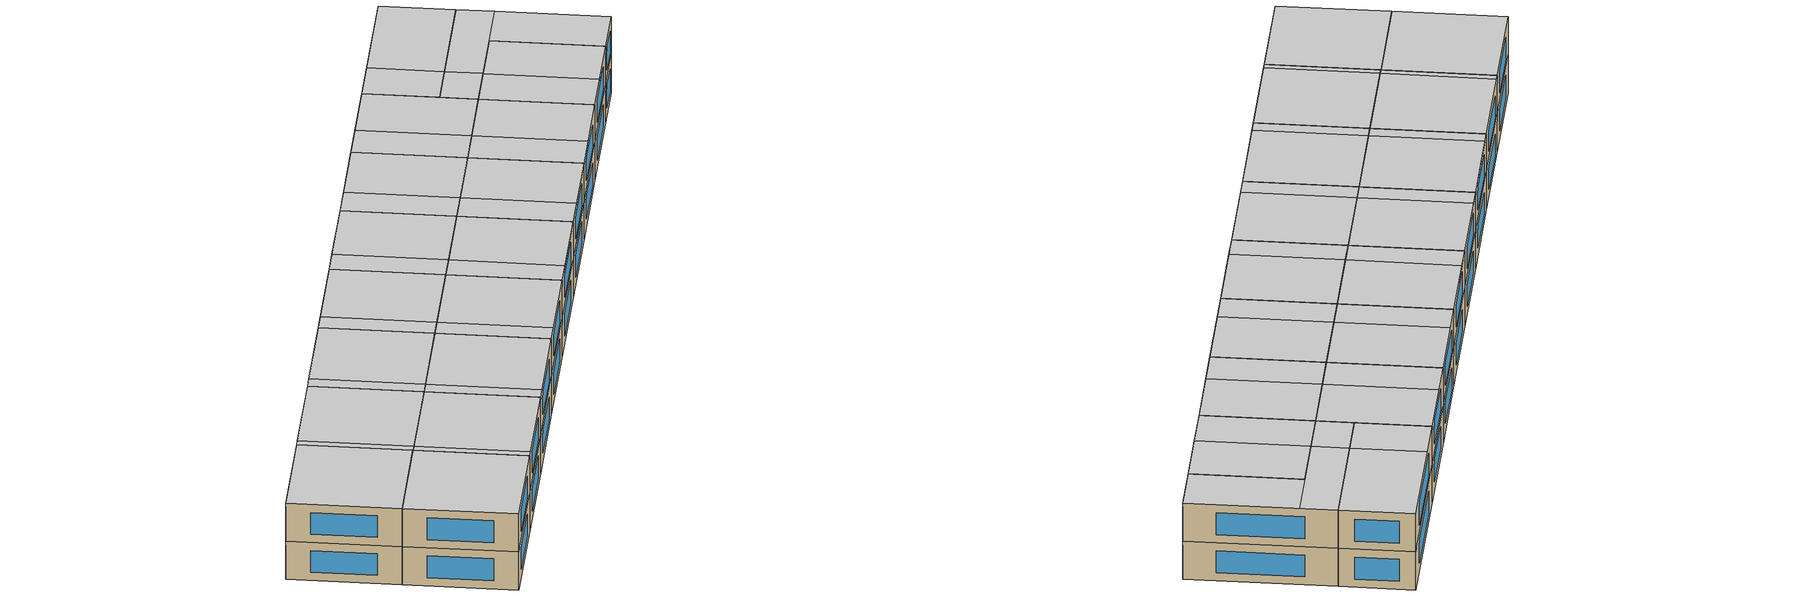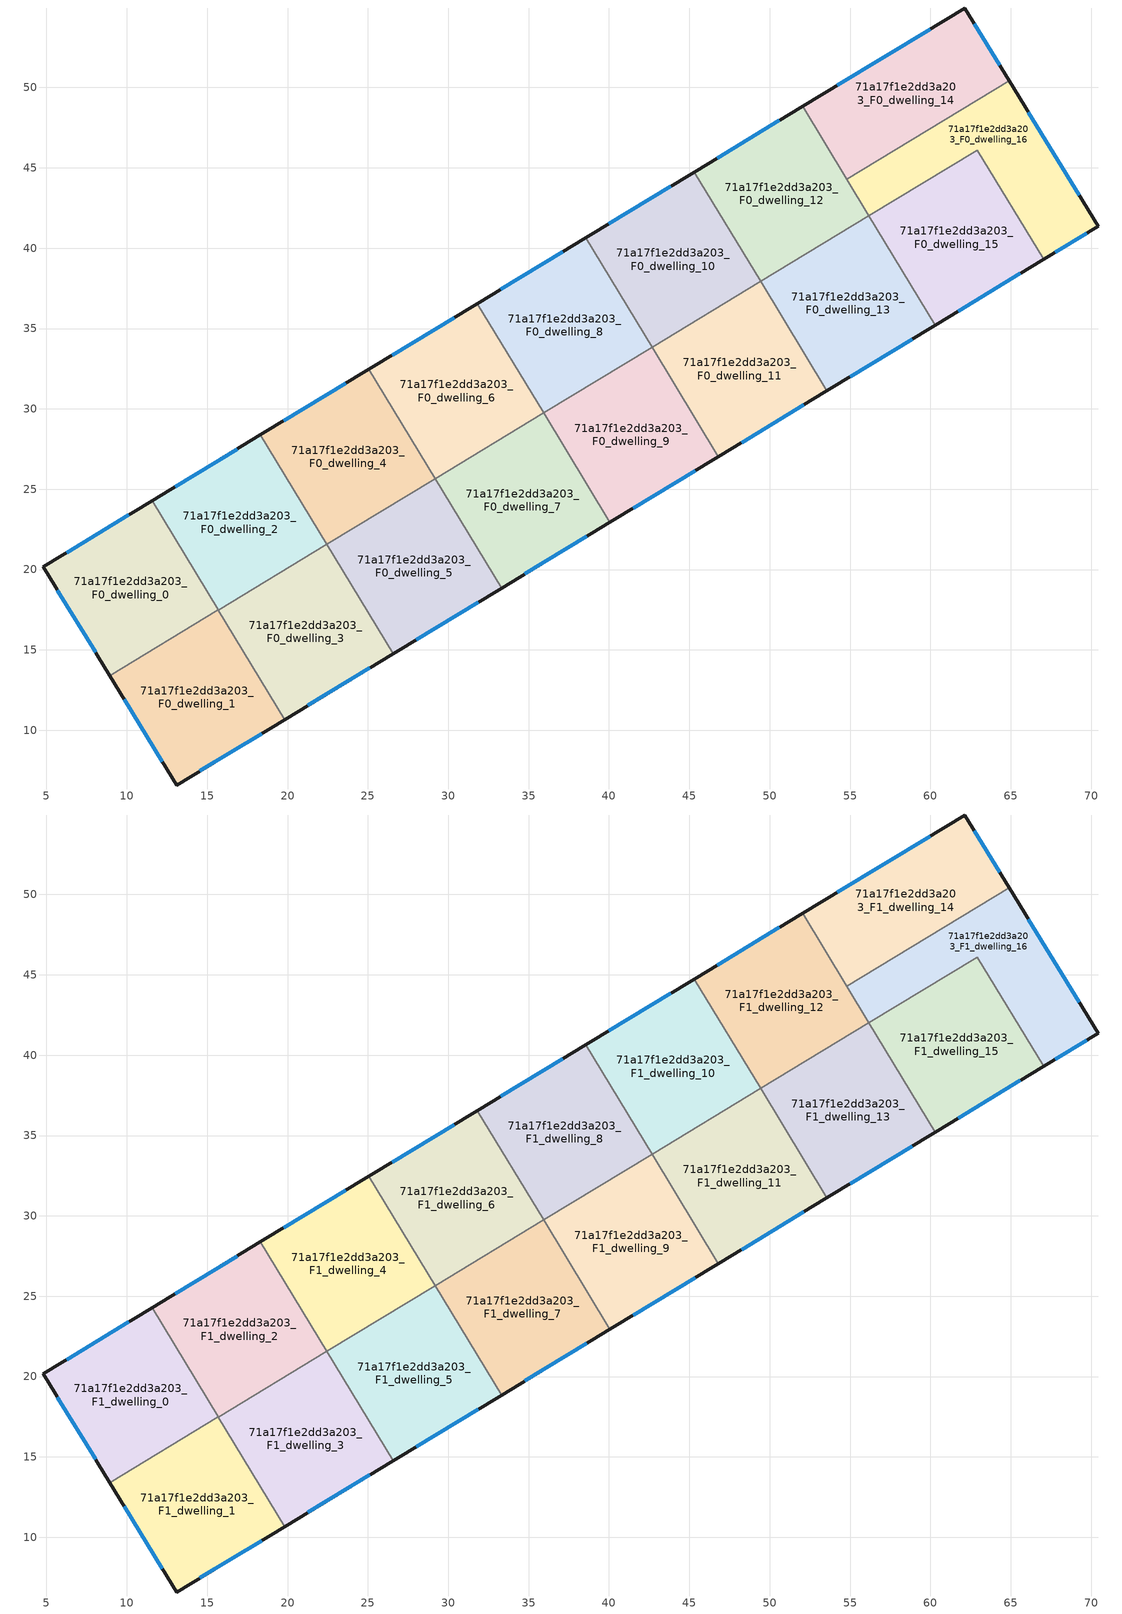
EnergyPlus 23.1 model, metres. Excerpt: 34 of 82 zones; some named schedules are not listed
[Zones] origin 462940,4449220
71a17f1e2dd3a203_F0_dwelling_0
 floor ground (EU_floor_Construction): 11.57,24.29 15.69,17.49 8.94,13.4 4.8,20.18 z0
 wall outside (EU_wall_Construction): 11.57,24.29 4.8,20.18 8.94,13.4 z0:3
 wall to 71a17f1e2dd3a203_F0_dwelling_1 (EU_wall_Construction): 8.94,13.4 15.69,17.49 z0:3
 wall to 71a17f1e2dd3a203_F0_dwelling_2 (EU_wall_Construction): 15.69,17.49 11.57,24.29 z0:3
 window (EU_Window_Construction): 5.69,18.73 8.05,14.85 / 10.12,23.41 6.25,21.06 z0.64:2.36
71a17f1e2dd3a203_F0_dwelling_1
 floor ground (EU_floor_Construction): 15.69,17.49 19.82,10.67 13.1,6.6 8.94,13.4 z0
 wall outside (EU_wall_Construction): 8.94,13.4 13.1,6.6 19.82,10.67 z0:3
 wall to 71a17f1e2dd3a203_F0_dwelling_3 (EU_wall_Construction): 19.82,10.67 15.7,17.48 z0:3
 wall to 71a17f1e2dd3a203_F0_dwelling_2 (EU_wall_Construction): 15.7,17.48 15.69,17.49 z0:3
 window (EU_Window_Construction): 9.83,11.94 12.21,8.06 / 14.54,7.47 18.38,9.8 z0.64:2.36
71a17f1e2dd3a203_F0_dwelling_10
 floor ground (EU_floor_Construction): 45.3,44.73 49.43,37.93 42.68,33.84 38.56,40.64 z0
 wall outside (EU_wall_Construction): 45.3,44.73 38.56,40.64 z0:3
 wall to 71a17f1e2dd3a203_F0_dwelling_12 (EU_wall_Construction): 49.43,37.93 45.3,44.73 z0:3
 wall to 71a17f1e2dd3a203_F0_dwelling_11 (EU_wall_Construction): 42.68,33.84 49.43,37.93 z0:3
 wall to 71a17f1e2dd3a203_F0_dwelling_8 (EU_wall_Construction): 38.56,40.64 42.68,33.84 z0:3
 window (EU_Window_Construction): 43.86,43.86 40,41.52 z0.64:2.36
71a17f1e2dd3a203_F0_dwelling_11
 floor ground (EU_floor_Construction): 49.43,37.93 53.56,31.12 46.81,27.03 42.68,33.84 z0
 wall outside (EU_wall_Construction): 46.81,27.03 53.56,31.12 z0:3
 wall to 71a17f1e2dd3a203_F0_dwelling_13 (EU_wall_Construction): 53.56,31.12 49.43,37.93 z0:3
 wall to 71a17f1e2dd3a203_F0_dwelling_9 (EU_wall_Construction): 42.68,33.84 46.81,27.03 z0:3
 window (EU_Window_Construction): 48.25,27.91 52.11,30.24 z0.64:2.36
71a17f1e2dd3a203_F0_dwelling_12
 floor ground (EU_floor_Construction): 52.05,48.82 56.18,42.02 49.43,37.93 45.3,44.73 z0
 wall outside (EU_wall_Construction): 52.05,48.82 45.3,44.73 z0:3
 wall to 71a17f1e2dd3a203_F0_dwelling_13 (EU_wall_Construction): 49.43,37.93 56.18,42.02 z0:3
 wall to 71a17f1e2dd3a203_F0_dwelling_14 (EU_wall_Construction): 54.81,44.28 52.05,48.82 z0:3
 wall to 71a17f1e2dd3a203_F0_dwelling_16 (EU_wall_Construction): 56.18,42.02 54.81,44.28 z0:3
 window (EU_Window_Construction): 50.61,47.95 46.75,45.61 z0.64:2.36
71a17f1e2dd3a203_F0_dwelling_13
 floor ground (EU_floor_Construction): 56.18,42.02 60.3,35.21 53.56,31.12 49.43,37.93 z0
 wall outside (EU_wall_Construction): 53.56,31.12 60.3,35.21 z0:3
 wall to 71a17f1e2dd3a203_F0_dwelling_15 (EU_wall_Construction): 60.3,35.21 56.18,42.02 z0:3
 window (EU_Window_Construction): 55,32 58.86,34.33 z0.64:2.36
71a17f1e2dd3a203_F0_dwelling_14
 floor ground (EU_floor_Construction): 62.15,54.94 64.92,50.41 54.81,44.28 52.05,48.82 z0
 wall outside (EU_wall_Construction): 64.92,50.41 62.15,54.94 52.05,48.82 z0:3
 wall to 71a17f1e2dd3a203_F0_dwelling_16 (EU_wall_Construction): 54.81,44.28 64.92,50.41 z0:3
 window (EU_Window_Construction): 64.32,51.38 62.74,53.97 / 59.98,53.63 54.21,50.13 z0.64:2.36
71a17f1e2dd3a203_F0_dwelling_15
 floor ground (EU_floor_Construction): 62.92,46.11 67.05,39.3 60.3,35.21 56.18,42.02 z0
 wall outside (EU_wall_Construction): 60.3,35.21 67.05,39.3 z0:3
 wall to 71a17f1e2dd3a203_F0_dwelling_16 (EU_wall_Construction): 67.05,39.3 62.92,46.11 56.18,42.02 z0:3
 window (EU_Window_Construction): 61.75,36.09 65.6,38.42 z0.64:2.36
71a17f1e2dd3a203_F0_dwelling_16
 floor ground (EU_floor_Construction): 64.92,50.41 70.45,41.36 67.05,39.3 62.92,46.11 56.18,42.02 54.81,44.28 z0
 wall outside (EU_wall_Construction): 67.05,39.3 70.45,41.36 64.92,50.41 z0:3
 window (EU_Window_Construction): 69.26,43.3 66.1,48.47 / 67.78,39.74 69.72,40.92 z0.64:2.36
71a17f1e2dd3a203_F0_dwelling_2
 floor ground (EU_floor_Construction): 18.32,28.38 22.44,21.57 15.7,17.48 11.57,24.29 z0
 wall outside (EU_wall_Construction): 18.32,28.38 11.57,24.29 z0:3
 wall to 71a17f1e2dd3a203_F0_dwelling_3 (EU_wall_Construction): 15.7,17.48 22.44,21.57 z0:3
 wall to 71a17f1e2dd3a203_F0_dwelling_4 (EU_wall_Construction): 22.44,21.57 18.32,28.38 z0:3
 window (EU_Window_Construction): 16.87,27.5 13.02,25.16 z0.64:2.36
71a17f1e2dd3a203_F0_dwelling_3
 floor ground (EU_floor_Construction): 22.44,21.57 26.57,14.76 19.82,10.67 15.7,17.48 z0
 wall outside (EU_wall_Construction): 19.82,10.67 26.57,14.76 z0:3
 wall to 71a17f1e2dd3a203_F0_dwelling_5 (EU_wall_Construction): 26.57,14.76 22.44,21.57 z0:3
 window (EU_Window_Construction): 21.27,11.55 25.12,13.89 z0.64:2.36
71a17f1e2dd3a203_F0_dwelling_4
 floor ground (EU_floor_Construction): 25.06,32.46 29.19,25.66 22.44,21.57 18.32,28.38 z0
 wall outside (EU_wall_Construction): 25.06,32.46 18.32,28.38 z0:3
 wall to 71a17f1e2dd3a203_F0_dwelling_6 (EU_wall_Construction): 29.19,25.66 25.06,32.46 z0:3
 wall to 71a17f1e2dd3a203_F0_dwelling_5 (EU_wall_Construction): 22.44,21.57 29.19,25.66 z0:3
 window (EU_Window_Construction): 23.62,31.59 19.76,29.25 z0.64:2.36
71a17f1e2dd3a203_F0_dwelling_5
 floor ground (EU_floor_Construction): 29.19,25.66 33.32,18.85 26.57,14.76 22.44,21.57 z0
 wall outside (EU_wall_Construction): 26.57,14.76 33.32,18.85 z0:3
 wall to 71a17f1e2dd3a203_F0_dwelling_7 (EU_wall_Construction): 33.32,18.85 29.19,25.66 z0:3
 window (EU_Window_Construction): 28.01,15.64 31.87,17.98 z0.64:2.36
71a17f1e2dd3a203_F0_dwelling_6
 floor ground (EU_floor_Construction): 31.81,36.55 35.94,29.75 29.19,25.66 25.06,32.46 z0
 wall outside (EU_wall_Construction): 31.81,36.55 25.06,32.46 z0:3
 wall to 71a17f1e2dd3a203_F0_dwelling_8 (EU_wall_Construction): 35.94,29.75 31.81,36.55 z0:3
 wall to 71a17f1e2dd3a203_F0_dwelling_7 (EU_wall_Construction): 29.19,25.66 35.94,29.75 z0:3
 window (EU_Window_Construction): 30.37,35.68 26.51,33.34 z0.64:2.36
71a17f1e2dd3a203_F0_dwelling_7
 floor ground (EU_floor_Construction): 35.94,29.75 40.06,22.94 33.32,18.85 29.19,25.66 z0
 wall outside (EU_wall_Construction): 33.32,18.85 40.06,22.94 z0:3
 wall to 71a17f1e2dd3a203_F0_dwelling_9 (EU_wall_Construction): 40.06,22.94 35.94,29.75 z0:3
 window (EU_Window_Construction): 34.76,19.73 38.62,22.07 z0.64:2.36
71a17f1e2dd3a203_F0_dwelling_8
 floor ground (EU_floor_Construction): 38.56,40.64 42.68,33.84 35.94,29.75 31.81,36.55 z0
 wall outside (EU_wall_Construction): 38.56,40.64 31.81,36.55 z0:3
 wall to 71a17f1e2dd3a203_F0_dwelling_9 (EU_wall_Construction): 35.94,29.75 42.68,33.84 z0:3
 window (EU_Window_Construction): 37.11,39.77 33.26,37.43 z0.64:2.36
71a17f1e2dd3a203_F0_dwelling_9
 floor ground (EU_floor_Construction): 42.68,33.84 46.81,27.03 40.06,22.94 35.94,29.75 z0
 wall outside (EU_wall_Construction): 40.06,22.94 46.81,27.03 z0:3
 window (EU_Window_Construction): 41.51,23.82 45.36,26.15 z0.64:2.36
71a17f1e2dd3a203_F1_dwelling_0
 floor to 71a17f1e2dd3a203_F0_dwelling_0 (EU_floor_Construction): 11.57,24.29 15.69,17.49 8.94,13.4 4.8,20.18 z3
 wall outside (EU_wall_Construction): 11.57,24.29 4.8,20.18 8.94,13.4 z3:6
 wall to 71a17f1e2dd3a203_F1_dwelling_1 (EU_wall_Construction): 8.94,13.4 15.69,17.49 z3:6
 wall to 71a17f1e2dd3a203_F1_dwelling_2 (EU_wall_Construction): 15.69,17.49 11.57,24.29 z3:6
 window (EU_Window_Construction): 5.69,18.73 8.05,14.85 / 10.12,23.41 6.25,21.06 z3.64:5.36
 ceiling to 71a17f1e2dd3a203_F2_dwelling_0 (EU_floor_Construction): 15.69,17.49 11.57,24.29 4.8,20.18 8.94,13.4 z6
71a17f1e2dd3a203_F1_dwelling_1
 floor to 71a17f1e2dd3a203_F0_dwelling_1 (EU_floor_Construction): 15.69,17.49 19.82,10.67 13.1,6.6 8.94,13.4 z3
 wall outside (EU_wall_Construction): 8.94,13.4 13.1,6.6 19.82,10.67 z3:6
 wall to 71a17f1e2dd3a203_F1_dwelling_3 (EU_wall_Construction): 19.82,10.67 15.7,17.48 z3:6
 wall to 71a17f1e2dd3a203_F1_dwelling_2 (EU_wall_Construction): 15.7,17.48 15.69,17.49 z3:6
 window (EU_Window_Construction): 9.83,11.94 12.21,8.06 / 14.54,7.47 18.38,9.8 z3.64:5.36
 ceiling to 71a17f1e2dd3a203_F2_dwelling_1 (EU_floor_Construction): 19.82,10.67 15.69,17.49 8.94,13.4 13.1,6.6 z6
71a17f1e2dd3a203_F1_dwelling_10
 floor to 71a17f1e2dd3a203_F0_dwelling_10 (EU_floor_Construction): 45.3,44.73 49.43,37.93 42.68,33.84 38.56,40.64 z3
 wall outside (EU_wall_Construction): 45.3,44.73 38.56,40.64 z3:6
 wall to 71a17f1e2dd3a203_F1_dwelling_12 (EU_wall_Construction): 49.43,37.93 45.3,44.73 z3:6
 wall to 71a17f1e2dd3a203_F1_dwelling_11 (EU_wall_Construction): 42.68,33.84 49.43,37.93 z3:6
 wall to 71a17f1e2dd3a203_F1_dwelling_8 (EU_wall_Construction): 38.56,40.64 42.68,33.84 z3:6
 window (EU_Window_Construction): 43.86,43.86 40,41.52 z3.64:5.36
 ceiling to 71a17f1e2dd3a203_F2_dwelling_10 (EU_floor_Construction): 49.43,37.93 45.3,44.73 40.67,41.92 44.79,35.12 z6
 ceiling to 71a17f1e2dd3a203_F2_dwelling_8 (EU_floor_Construction): 44.79,35.12 40.67,41.92 38.56,40.64 42.68,33.84 z6
71a17f1e2dd3a203_F1_dwelling_11
 floor to 71a17f1e2dd3a203_F0_dwelling_11 (EU_floor_Construction): 49.43,37.93 53.56,31.12 46.81,27.03 42.68,33.84 z3
 wall outside (EU_wall_Construction): 46.81,27.03 53.56,31.12 z3:6
 wall to 71a17f1e2dd3a203_F1_dwelling_13 (EU_wall_Construction): 53.56,31.12 49.43,37.93 z3:6
 wall to 71a17f1e2dd3a203_F1_dwelling_9 (EU_wall_Construction): 42.68,33.84 46.81,27.03 z3:6
 window (EU_Window_Construction): 48.25,27.91 52.11,30.24 z3.64:5.36
 ceiling to 71a17f1e2dd3a203_F2_dwelling_11 (EU_floor_Construction): 53.56,31.12 49.43,37.93 44.79,35.11 48.92,28.31 z6
 ceiling adiabatic (EU_roof_Construction): 48.92,28.31 44.79,35.11 42.68,33.84 46.81,27.03 z6
71a17f1e2dd3a203_F1_dwelling_12
 floor to 71a17f1e2dd3a203_F0_dwelling_12 (EU_floor_Construction): 52.05,48.82 56.18,42.02 49.43,37.93 45.3,44.73 z3
 wall outside (EU_wall_Construction): 52.05,48.82 45.3,44.73 z3:6
 wall to 71a17f1e2dd3a203_F1_dwelling_13 (EU_wall_Construction): 49.43,37.93 56.18,42.02 z3:6
 wall to 71a17f1e2dd3a203_F1_dwelling_14 (EU_wall_Construction): 54.81,44.28 52.05,48.82 z3:6
 wall to 71a17f1e2dd3a203_F1_dwelling_16 (EU_wall_Construction): 56.18,42.02 54.81,44.28 z3:6
 window (EU_Window_Construction): 50.61,47.95 46.75,45.61 z3.64:5.36
 ceiling to 71a17f1e2dd3a203_F2_dwelling_12 (EU_floor_Construction): 56.18,42.02 52.05,48.82 47.83,46.27 51.96,39.46 z6
 ceiling to 71a17f1e2dd3a203_F2_dwelling_10 (EU_floor_Construction): 51.96,39.46 47.83,46.27 45.3,44.73 49.43,37.93 z6
71a17f1e2dd3a203_F1_dwelling_13
 floor to 71a17f1e2dd3a203_F0_dwelling_13 (EU_floor_Construction): 56.18,42.02 60.3,35.21 53.56,31.12 49.43,37.93 z3
 wall outside (EU_wall_Construction): 53.56,31.12 60.3,35.21 z3:6
 wall to 71a17f1e2dd3a203_F1_dwelling_15 (EU_wall_Construction): 60.3,35.21 56.18,42.02 z3:6
 window (EU_Window_Construction): 55,32 58.86,34.33 z3.64:5.36
 ceiling adiabatic (EU_roof_Construction): 60.3,35.21 56.18,42.02 51.96,39.46 56.09,32.65 z6
 ceiling to 71a17f1e2dd3a203_F2_dwelling_11 (EU_floor_Construction): 56.09,32.65 51.96,39.46 49.43,37.93 53.56,31.12 z6
71a17f1e2dd3a203_F1_dwelling_14
 floor to 71a17f1e2dd3a203_F0_dwelling_14 (EU_floor_Construction): 62.15,54.94 64.92,50.41 54.81,44.28 52.05,48.82 z3
 wall outside (EU_wall_Construction): 64.92,50.41 62.15,54.94 52.05,48.82 z3:6
 wall to 71a17f1e2dd3a203_F1_dwelling_16 (EU_wall_Construction): 54.81,44.28 64.92,50.41 z3:6
 window (EU_Window_Construction): 64.32,51.38 62.74,53.97 / 59.98,53.63 54.21,50.13 z3.64:5.36
 ceiling to 71a17f1e2dd3a203_F2_dwelling_14 (EU_floor_Construction): 64.92,50.41 62.15,54.94 55,50.61 57.76,46.07 z6
 ceiling adiabatic (EU_roof_Construction): 57.76,46.07 55,50.61 52.05,48.82 54.81,44.28 z6
71a17f1e2dd3a203_F1_dwelling_15
 floor to 71a17f1e2dd3a203_F0_dwelling_15 (EU_floor_Construction): 62.92,46.11 67.05,39.3 60.3,35.21 56.18,42.02 z3
 wall outside (EU_wall_Construction): 60.3,35.21 67.05,39.3 z3:6
 wall to 71a17f1e2dd3a203_F1_dwelling_16 (EU_wall_Construction): 67.05,39.3 62.92,46.11 56.18,42.02 z3:6
 window (EU_Window_Construction): 61.75,36.09 65.6,38.42 z3.64:5.36
 ceiling to 71a17f1e2dd3a203_F2_dwelling_15 (EU_floor_Construction): 67.05,39.3 62.93,46.09 59.14,43.79 63.25,37 z6
 ceiling to 71a17f1e2dd3a203_F2_dwelling_14 (EU_floor_Construction): 62.93,46.09 62.92,46.11 59.13,43.81 59.14,43.79 z6
 ceiling adiabatic (EU_roof_Construction): 63.25,37 59.13,43.8 56.18,42.02 60.3,35.21 z6
71a17f1e2dd3a203_F1_dwelling_16
 floor to 71a17f1e2dd3a203_F0_dwelling_16 (EU_floor_Construction): 64.92,50.41 70.45,41.36 67.05,39.3 62.92,46.11 56.18,42.02 54.81,44.28 z3
 wall outside (EU_wall_Construction): 67.05,39.3 70.45,41.36 64.92,50.41 z3:6
 window (EU_Window_Construction): 69.26,43.3 66.1,48.47 / 67.78,39.74 69.72,40.92 z3.64:5.36
 ceiling to 71a17f1e2dd3a203_F2_dwelling_15 (EU_floor_Construction): 70.45,41.36 66.3,48.14 62.93,46.09 67.05,39.3 z6
 ceiling to 71a17f1e2dd3a203_F2_dwelling_14 (EU_floor_Construction): 62.93,46.09 66.3,48.14 64.92,50.41 57.76,46.07 59.13,43.81 62.92,46.11 z6
 ceiling to 71a17f1e2dd3a203_F2_dwelling_12 (EU_floor_Construction): 59.13,43.81 57.76,46.07 54.81,44.28 56.18,42.02 z6
71a17f1e2dd3a203_F1_dwelling_2
 floor to 71a17f1e2dd3a203_F0_dwelling_2 (EU_floor_Construction): 18.32,28.38 22.44,21.57 15.7,17.48 11.57,24.29 z3
 wall outside (EU_wall_Construction): 18.32,28.38 11.57,24.29 z3:6
 wall to 71a17f1e2dd3a203_F1_dwelling_3 (EU_wall_Construction): 15.7,17.48 22.44,21.57 z3:6
 wall to 71a17f1e2dd3a203_F1_dwelling_4 (EU_wall_Construction): 22.44,21.57 18.32,28.38 z3:6
 window (EU_Window_Construction): 16.87,27.5 13.02,25.16 z3.64:5.36
 ceiling to 71a17f1e2dd3a203_F2_dwelling_2 (EU_floor_Construction): 22.44,21.57 18.32,28.37 11.99,24.54 16.12,17.73 z6
 ceiling to 71a17f1e2dd3a203_F2_dwelling_0 (EU_floor_Construction): 16.11,17.75 11.99,24.54 11.57,24.29 15.69,17.49 z6
71a17f1e2dd3a203_F1_dwelling_3
 floor to 71a17f1e2dd3a203_F0_dwelling_3 (EU_floor_Construction): 22.44,21.57 26.57,14.76 19.82,10.67 15.7,17.48 z3
 wall outside (EU_wall_Construction): 19.82,10.67 26.57,14.76 z3:6
 wall to 71a17f1e2dd3a203_F1_dwelling_5 (EU_wall_Construction): 26.57,14.76 22.44,21.57 z3:6
 window (EU_Window_Construction): 21.27,11.55 25.12,13.89 z3.64:5.36
 ceiling to 71a17f1e2dd3a203_F2_dwelling_3 (EU_floor_Construction): 26.57,14.76 22.44,21.57 16.12,17.73 20.24,10.93 z6
 ceiling to 71a17f1e2dd3a203_F2_dwelling_1 (EU_floor_Construction): 20.24,10.93 16.12,17.73 15.7,17.48 19.82,10.67 z6
71a17f1e2dd3a203_F1_dwelling_4
 floor to 71a17f1e2dd3a203_F0_dwelling_4 (EU_floor_Construction): 25.06,32.46 29.19,25.66 22.44,21.57 18.32,28.38 z3
 wall outside (EU_wall_Construction): 25.06,32.46 18.32,28.38 z3:6
 wall to 71a17f1e2dd3a203_F1_dwelling_6 (EU_wall_Construction): 29.19,25.66 25.06,32.46 z3:6
 wall to 71a17f1e2dd3a203_F1_dwelling_5 (EU_wall_Construction): 22.44,21.57 29.19,25.66 z3:6
 window (EU_Window_Construction): 23.62,31.59 19.76,29.25 z3.64:5.36
 ceiling to 71a17f1e2dd3a203_F2_dwelling_4 (EU_floor_Construction): 29.19,25.66 25.06,32.46 19.16,28.89 23.29,22.08 z6
 ceiling to 71a17f1e2dd3a203_F2_dwelling_2 (EU_floor_Construction): 23.29,22.08 19.16,28.89 18.32,28.37 22.44,21.57 z6
71a17f1e2dd3a203_F1_dwelling_5
 floor to 71a17f1e2dd3a203_F0_dwelling_5 (EU_floor_Construction): 29.19,25.66 33.32,18.85 26.57,14.76 22.44,21.57 z3
 wall outside (EU_wall_Construction): 26.57,14.76 33.32,18.85 z3:6
 wall to 71a17f1e2dd3a203_F1_dwelling_7 (EU_wall_Construction): 33.32,18.85 29.19,25.66 z3:6
 window (EU_Window_Construction): 28.01,15.64 31.87,17.98 z3.64:5.36
 ceiling to 71a17f1e2dd3a203_F2_dwelling_5 (EU_floor_Construction): 33.32,18.85 29.19,25.66 23.29,22.08 27.41,15.27 z6
 ceiling to 71a17f1e2dd3a203_F2_dwelling_3 (EU_floor_Construction): 27.41,15.27 23.29,22.08 22.44,21.57 26.57,14.76 z6
71a17f1e2dd3a203_F1_dwelling_6
 floor to 71a17f1e2dd3a203_F0_dwelling_6 (EU_floor_Construction): 31.81,36.55 35.94,29.75 29.19,25.66 25.06,32.46 z3
 wall outside (EU_wall_Construction): 31.81,36.55 25.06,32.46 z3:6
 wall to 71a17f1e2dd3a203_F1_dwelling_8 (EU_wall_Construction): 35.94,29.75 31.81,36.55 z3:6
 wall to 71a17f1e2dd3a203_F1_dwelling_7 (EU_wall_Construction): 29.19,25.66 35.94,29.75 z3:6
 window (EU_Window_Construction): 30.37,35.68 26.51,33.34 z3.64:5.36
 ceiling to 71a17f1e2dd3a203_F2_dwelling_6 (EU_floor_Construction): 35.94,29.75 31.81,36.55 26.33,33.23 30.46,26.42 z6
 ceiling to 71a17f1e2dd3a203_F2_dwelling_4 (EU_floor_Construction): 30.46,26.42 26.33,33.23 25.06,32.46 29.19,25.66 z6
71a17f1e2dd3a203_F1_dwelling_7
 floor to 71a17f1e2dd3a203_F0_dwelling_7 (EU_floor_Construction): 35.94,29.75 40.06,22.94 33.32,18.85 29.19,25.66 z3
 wall outside (EU_wall_Construction): 33.32,18.85 40.06,22.94 z3:6
 wall to 71a17f1e2dd3a203_F1_dwelling_9 (EU_wall_Construction): 40.06,22.94 35.94,29.75 z3:6
 window (EU_Window_Construction): 34.76,19.73 38.62,22.07 z3.64:5.36
 ceiling to 71a17f1e2dd3a203_F2_dwelling_7 (EU_floor_Construction): 40.06,22.94 35.94,29.75 30.46,26.42 34.58,19.62 z6
 ceiling to 71a17f1e2dd3a203_F2_dwelling_5 (EU_floor_Construction): 34.58,19.62 30.46,26.42 29.19,25.66 33.32,18.85 z6
71a17f1e2dd3a203_F1_dwelling_8
 floor to 71a17f1e2dd3a203_F0_dwelling_8 (EU_floor_Construction): 38.56,40.64 42.68,33.84 35.94,29.75 31.81,36.55 z3
 wall outside (EU_wall_Construction): 38.56,40.64 31.81,36.55 z3:6
 wall to 71a17f1e2dd3a203_F1_dwelling_9 (EU_wall_Construction): 35.94,29.75 42.68,33.84 z3:6
 window (EU_Window_Construction): 37.11,39.77 33.26,37.43 z3.64:5.36
 ceiling adiabatic (EU_roof_Construction): 42.68,33.84 38.56,40.64 33.5,37.58 37.62,30.77 z6
 ceiling to 71a17f1e2dd3a203_F2_dwelling_6 (EU_floor_Construction): 37.62,30.77 33.5,37.58 31.81,36.55 35.94,29.75 z6
71a17f1e2dd3a203_F1_dwelling_9
 floor to 71a17f1e2dd3a203_F0_dwelling_9 (EU_floor_Construction): 42.68,33.84 46.81,27.03 40.06,22.94 35.94,29.75 z3
 wall outside (EU_wall_Construction): 40.06,22.94 46.81,27.03 z3:6
 window (EU_Window_Construction): 41.51,23.82 45.36,26.15 z3.64:5.36
 ceiling adiabatic (EU_roof_Construction): 46.81,27.03 42.68,33.84 37.62,30.77 41.75,23.96 z6
 ceiling to 71a17f1e2dd3a203_F2_dwelling_7 (EU_floor_Construction): 41.75,23.96 37.62,30.77 35.94,29.75 40.06,22.94 z6
[Building]
EU S2 Campaign: North Axis=0; Terrain=City; Solar Distribution=FullExterior
[Site:Location]
Yerevan-Zvartnots.Intl.AP: Latitude=40.15; Longitude=44.383; Time Zone=4; Elevation=854
[SizingPeriod:WeatherFileDays]
AnnualSizingPeriod: Begin Month=1; Begin Day of Month=1; End Month=12; End Day of Month=31; Day of Week for Start Day=Monday; Use Weather File Daylight Saving Period=No; Use Weather File Rain and Snow Indicators=No
[MATERIAL]
EU_InternalMass_Material: Roughness=MediumRough; Thickness=0.1; Conductivity=1; Density=1800; Specific Heat=900; Thermal Absorptance=0.9; Solar Absorptance=0.7; Visible Absorptance=0.7
[MATERIAL:NOMASS] Roughness=MediumRough; Thermal Absorptance=0.9; Solar Absorptance=0.7; Visible Absorptance=0.7
Name | Thermal Resistance
EU_wall_NoMass | 1.05043
EU_roof_NoMass | 1.45357
EU_floor_NoMass | 0.478065
[WINDOWMATERIAL:SIMPLEGLAZINGSYSTEM]
EU_Window_SimpleGlazing: UFactor=2.5566; Solar Heat Gain Coefficient=0.75; Visible Transmittance=0.75
[CONSTRUCTION]
EU_wall_Construction: EU_wall_NoMass
EU_roof_Construction: EU_roof_NoMass
EU_floor_Construction: EU_floor_NoMass
EU_Window_Construction: EU_Window_SimpleGlazing
EU_InternalMass_Construction: EU_InternalMass_Material
[ZONE] Type=1; Multiplier=1; Ceiling Height=autocalculate; Floor Area=autocalculate; Part of Total Floor Area=Yes
Name | Volume
71a17f1e2dd3a203_F0_dwelling_0; 71a17f1e2dd3a203_F1_dwelling_0; 71a17f1e2dd3a203_F0_dwelling_11; 71a17f1e2dd3a203_F1_dwelling_11 | 188.374
71a17f1e2dd3a203_F0_dwelling_1; 71a17f1e2dd3a203_F1_dwelling_1 | 188.384
71a17f1e2dd3a203_F0_dwelling_10; 71a17f1e2dd3a203_F1_dwelling_10; 71a17f1e2dd3a203_F0_dwelling_15; 71a17f1e2dd3a203_F1_dwelling_15; 71a17f1e2dd3a203_F0_dwelling_6; 71a17f1e2dd3a203_F1_dwelling_6 | 188.394
71a17f1e2dd3a203_F0_dwelling_12; 71a17f1e2dd3a203_F1_dwelling_12; 71a17f1e2dd3a203_F0_dwelling_4; 71a17f1e2dd3a203_F1_dwelling_4 | 188.406
71a17f1e2dd3a203_F0_dwelling_13; 71a17f1e2dd3a203_F1_dwelling_13; 71a17f1e2dd3a203_F0_dwelling_5; 71a17f1e2dd3a203_F1_dwelling_5 | 188.37
71a17f1e2dd3a203_F0_dwelling_14; 71a17f1e2dd3a203_F1_dwelling_14 | 188.381
71a17f1e2dd3a203_F0_dwelling_16; 71a17f1e2dd3a203_F1_dwelling_16 | 188.373
71a17f1e2dd3a203_F0_dwelling_2; 71a17f1e2dd3a203_F1_dwelling_2 | 188.39
71a17f1e2dd3a203_F0_dwelling_3; 71a17f1e2dd3a203_F1_dwelling_3 | 188.391
71a17f1e2dd3a203_F0_dwelling_7; 71a17f1e2dd3a203_F1_dwelling_7 | 188.362
71a17f1e2dd3a203_F0_dwelling_8; 71a17f1e2dd3a203_F1_dwelling_8 | 188.382
71a17f1e2dd3a203_F0_dwelling_9; 71a17f1e2dd3a203_F1_dwelling_9 | 188.386
[INTERNALMASS] Construction=EU_InternalMass_Construction
Name | Zone or ZoneList | Surface Area
71a17f1e2dd3a203_F0_dwelling_0_EU_InternalMass | 71a17f1e2dd3a203_F0_dwelling_0 | 62.791
71a17f1e2dd3a203_F0_dwelling_1_EU_InternalMass | 71a17f1e2dd3a203_F0_dwelling_1 | 62.7934
71a17f1e2dd3a203_F0_dwelling_2_EU_InternalMass | 71a17f1e2dd3a203_F0_dwelling_2 | 62.794
71a17f1e2dd3a203_F0_dwelling_3_EU_InternalMass | 71a17f1e2dd3a203_F0_dwelling_3 | 62.7974
71a17f1e2dd3a203_F0_dwelling_4_EU_InternalMass | 71a17f1e2dd3a203_F0_dwelling_4 | 62.8032
71a17f1e2dd3a203_F0_dwelling_5_EU_InternalMass | 71a17f1e2dd3a203_F0_dwelling_5 | 62.79
71a17f1e2dd3a203_F0_dwelling_6_EU_InternalMass | 71a17f1e2dd3a203_F0_dwelling_6 | 62.7974
71a17f1e2dd3a203_F0_dwelling_7_EU_InternalMass | 71a17f1e2dd3a203_F0_dwelling_7 | 62.7899
71a17f1e2dd3a203_F0_dwelling_8_EU_InternalMass | 71a17f1e2dd3a203_F0_dwelling_8 | 62.79
71a17f1e2dd3a203_F0_dwelling_9_EU_InternalMass | 71a17f1e2dd3a203_F0_dwelling_9 | 62.8011
71a17f1e2dd3a203_F0_dwelling_10_EU_InternalMass | 71a17f1e2dd3a203_F0_dwelling_10 | 62.7953
71a17f1e2dd3a203_F0_dwelling_11_EU_InternalMass | 71a17f1e2dd3a203_F0_dwelling_11 | 62.792
71a17f1e2dd3a203_F0_dwelling_12_EU_InternalMass | 71a17f1e2dd3a203_F0_dwelling_12 | 62.8032
71a17f1e2dd3a203_F0_dwelling_13_EU_InternalMass | 71a17f1e2dd3a203_F0_dwelling_13 | 62.79
71a17f1e2dd3a203_F0_dwelling_14_EU_InternalMass | 71a17f1e2dd3a203_F0_dwelling_14 | 62.7897
71a17f1e2dd3a203_F0_dwelling_15_EU_InternalMass | 71a17f1e2dd3a203_F0_dwelling_15 | 62.8008
71a17f1e2dd3a203_F0_dwelling_16_EU_InternalMass | 71a17f1e2dd3a203_F0_dwelling_16 | 62.791
71a17f1e2dd3a203_F1_dwelling_0_EU_InternalMass | 71a17f1e2dd3a203_F1_dwelling_0 | 62.791
71a17f1e2dd3a203_F1_dwelling_1_EU_InternalMass | 71a17f1e2dd3a203_F1_dwelling_1 | 62.7934
71a17f1e2dd3a203_F1_dwelling_2_EU_InternalMass | 71a17f1e2dd3a203_F1_dwelling_2 | 62.794
71a17f1e2dd3a203_F1_dwelling_3_EU_InternalMass | 71a17f1e2dd3a203_F1_dwelling_3 | 62.7974
71a17f1e2dd3a203_F1_dwelling_4_EU_InternalMass | 71a17f1e2dd3a203_F1_dwelling_4 | 62.8032
71a17f1e2dd3a203_F1_dwelling_5_EU_InternalMass | 71a17f1e2dd3a203_F1_dwelling_5 | 62.79
71a17f1e2dd3a203_F1_dwelling_6_EU_InternalMass | 71a17f1e2dd3a203_F1_dwelling_6 | 62.7974
71a17f1e2dd3a203_F1_dwelling_7_EU_InternalMass | 71a17f1e2dd3a203_F1_dwelling_7 | 62.7899
71a17f1e2dd3a203_F1_dwelling_8_EU_InternalMass | 71a17f1e2dd3a203_F1_dwelling_8 | 62.79
71a17f1e2dd3a203_F1_dwelling_9_EU_InternalMass | 71a17f1e2dd3a203_F1_dwelling_9 | 62.8011
71a17f1e2dd3a203_F1_dwelling_10_EU_InternalMass | 71a17f1e2dd3a203_F1_dwelling_10 | 62.7953
71a17f1e2dd3a203_F1_dwelling_11_EU_InternalMass | 71a17f1e2dd3a203_F1_dwelling_11 | 62.792
71a17f1e2dd3a203_F1_dwelling_12_EU_InternalMass | 71a17f1e2dd3a203_F1_dwelling_12 | 62.8032
71a17f1e2dd3a203_F1_dwelling_13_EU_InternalMass | 71a17f1e2dd3a203_F1_dwelling_13 | 62.79
71a17f1e2dd3a203_F1_dwelling_14_EU_InternalMass | 71a17f1e2dd3a203_F1_dwelling_14 | 62.7897
71a17f1e2dd3a203_F1_dwelling_15_EU_InternalMass | 71a17f1e2dd3a203_F1_dwelling_15 | 62.8008
71a17f1e2dd3a203_F1_dwelling_16_EU_InternalMass | 71a17f1e2dd3a203_F1_dwelling_16 | 62.791
[OTHEREQUIPMENT] Fuel Type=Electricity; Design Level Calculation Method=Watts/Area; Power per Zone Floor Area=1; Fraction Latent=0; Fraction Radiant=0; Fraction Lost=0; Carbon Dioxide Generation Rate=0; EndUse Subcategory=EU_Step8_InternalGains
Name | Zone or ZoneList or Space or SpaceList | Schedule
EU_Step8_InternalGain_71a17f1e2dd3a203_F0_dwelling_0_f000 | 71a17f1e2dd3a203_F0_dwelling_0 | EU_Step8_GainSchedule_71a17f1e2dd3a203_F0_dwelling_0_f000
EU_Step8_InternalGain_71a17f1e2dd3a203_F0_dwelling_1_f000 | 71a17f1e2dd3a203_F0_dwelling_1 | EU_Step8_GainSchedule_71a17f1e2dd3a203_F0_dwelling_1_f000
EU_Step8_InternalGain_71a17f1e2dd3a203_F0_dwelling_2_f000 | 71a17f1e2dd3a203_F0_dwelling_2 | EU_Step8_GainSchedule_71a17f1e2dd3a203_F0_dwelling_2_f000
EU_Step8_InternalGain_71a17f1e2dd3a203_F0_dwelling_3_f000 | 71a17f1e2dd3a203_F0_dwelling_3 | EU_Step8_GainSchedule_71a17f1e2dd3a203_F0_dwelling_3_f000
EU_Step8_InternalGain_71a17f1e2dd3a203_F0_dwelling_4_f000 | 71a17f1e2dd3a203_F0_dwelling_4 | EU_Step8_GainSchedule_71a17f1e2dd3a203_F0_dwelling_4_f000
EU_Step8_InternalGain_71a17f1e2dd3a203_F0_dwelling_5_f000 | 71a17f1e2dd3a203_F0_dwelling_5 | EU_Step8_GainSchedule_71a17f1e2dd3a203_F0_dwelling_5_f000
EU_Step8_InternalGain_71a17f1e2dd3a203_F0_dwelling_6_f000 | 71a17f1e2dd3a203_F0_dwelling_6 | EU_Step8_GainSchedule_71a17f1e2dd3a203_F0_dwelling_6_f000
EU_Step8_InternalGain_71a17f1e2dd3a203_F0_dwelling_7_f000 | 71a17f1e2dd3a203_F0_dwelling_7 | EU_Step8_GainSchedule_71a17f1e2dd3a203_F0_dwelling_7_f000
EU_Step8_InternalGain_71a17f1e2dd3a203_F0_dwelling_8_f000 | 71a17f1e2dd3a203_F0_dwelling_8 | EU_Step8_GainSchedule_71a17f1e2dd3a203_F0_dwelling_8_f000
EU_Step8_InternalGain_71a17f1e2dd3a203_F0_dwelling_9_f000 | 71a17f1e2dd3a203_F0_dwelling_9 | EU_Step8_GainSchedule_71a17f1e2dd3a203_F0_dwelling_9_f000
EU_Step8_InternalGain_71a17f1e2dd3a203_F0_dwelling_10_f000 | 71a17f1e2dd3a203_F0_dwelling_10 | EU_Step8_GainSchedule_71a17f1e2dd3a203_F0_dwelling_10_f000
EU_Step8_InternalGain_71a17f1e2dd3a203_F0_dwelling_11_f000 | 71a17f1e2dd3a203_F0_dwelling_11 | EU_Step8_GainSchedule_71a17f1e2dd3a203_F0_dwelling_11_f000
EU_Step8_InternalGain_71a17f1e2dd3a203_F0_dwelling_12_f000 | 71a17f1e2dd3a203_F0_dwelling_12 | EU_Step8_GainSchedule_71a17f1e2dd3a203_F0_dwelling_12_f000
EU_Step8_InternalGain_71a17f1e2dd3a203_F0_dwelling_13_f000 | 71a17f1e2dd3a203_F0_dwelling_13 | EU_Step8_GainSchedule_71a17f1e2dd3a203_F0_dwelling_13_f000
EU_Step8_InternalGain_71a17f1e2dd3a203_F0_dwelling_14_f000 | 71a17f1e2dd3a203_F0_dwelling_14 | EU_Step8_GainSchedule_71a17f1e2dd3a203_F0_dwelling_14_f000
EU_Step8_InternalGain_71a17f1e2dd3a203_F0_dwelling_15_f000 | 71a17f1e2dd3a203_F0_dwelling_15 | EU_Step8_GainSchedule_71a17f1e2dd3a203_F0_dwelling_15_f000
EU_Step8_InternalGain_71a17f1e2dd3a203_F0_dwelling_16_f000 | 71a17f1e2dd3a203_F0_dwelling_16 | EU_Step8_GainSchedule_71a17f1e2dd3a203_F0_dwelling_16_f000
EU_Step8_InternalGain_71a17f1e2dd3a203_F1_dwelling_0_f000 | 71a17f1e2dd3a203_F1_dwelling_0 | EU_Step8_GainSchedule_71a17f1e2dd3a203_F1_dwelling_0_f000
EU_Step8_InternalGain_71a17f1e2dd3a203_F1_dwelling_1_f000 | 71a17f1e2dd3a203_F1_dwelling_1 | EU_Step8_GainSchedule_71a17f1e2dd3a203_F1_dwelling_1_f000
EU_Step8_InternalGain_71a17f1e2dd3a203_F1_dwelling_2_f000 | 71a17f1e2dd3a203_F1_dwelling_2 | EU_Step8_GainSchedule_71a17f1e2dd3a203_F1_dwelling_2_f000
EU_Step8_InternalGain_71a17f1e2dd3a203_F1_dwelling_3_f000 | 71a17f1e2dd3a203_F1_dwelling_3 | EU_Step8_GainSchedule_71a17f1e2dd3a203_F1_dwelling_3_f000
EU_Step8_InternalGain_71a17f1e2dd3a203_F1_dwelling_4_f000 | 71a17f1e2dd3a203_F1_dwelling_4 | EU_Step8_GainSchedule_71a17f1e2dd3a203_F1_dwelling_4_f000
EU_Step8_InternalGain_71a17f1e2dd3a203_F1_dwelling_5_f000 | 71a17f1e2dd3a203_F1_dwelling_5 | EU_Step8_GainSchedule_71a17f1e2dd3a203_F1_dwelling_5_f000
EU_Step8_InternalGain_71a17f1e2dd3a203_F1_dwelling_6_f000 | 71a17f1e2dd3a203_F1_dwelling_6 | EU_Step8_GainSchedule_71a17f1e2dd3a203_F1_dwelling_6_f000
EU_Step8_InternalGain_71a17f1e2dd3a203_F1_dwelling_7_f000 | 71a17f1e2dd3a203_F1_dwelling_7 | EU_Step8_GainSchedule_71a17f1e2dd3a203_F1_dwelling_7_f000
EU_Step8_InternalGain_71a17f1e2dd3a203_F1_dwelling_8_f000 | 71a17f1e2dd3a203_F1_dwelling_8 | EU_Step8_GainSchedule_71a17f1e2dd3a203_F1_dwelling_8_f000
EU_Step8_InternalGain_71a17f1e2dd3a203_F1_dwelling_9_f000 | 71a17f1e2dd3a203_F1_dwelling_9 | EU_Step8_GainSchedule_71a17f1e2dd3a203_F1_dwelling_9_f000
EU_Step8_InternalGain_71a17f1e2dd3a203_F1_dwelling_10_f000 | 71a17f1e2dd3a203_F1_dwelling_10 | EU_Step8_GainSchedule_71a17f1e2dd3a203_F1_dwelling_10_f000
EU_Step8_InternalGain_71a17f1e2dd3a203_F1_dwelling_11_f000 | 71a17f1e2dd3a203_F1_dwelling_11 | EU_Step8_GainSchedule_71a17f1e2dd3a203_F1_dwelling_11_f000
EU_Step8_InternalGain_71a17f1e2dd3a203_F1_dwelling_12_f000 | 71a17f1e2dd3a203_F1_dwelling_12 | EU_Step8_GainSchedule_71a17f1e2dd3a203_F1_dwelling_12_f000
EU_Step8_InternalGain_71a17f1e2dd3a203_F1_dwelling_13_f000 | 71a17f1e2dd3a203_F1_dwelling_13 | EU_Step8_GainSchedule_71a17f1e2dd3a203_F1_dwelling_13_f000
EU_Step8_InternalGain_71a17f1e2dd3a203_F1_dwelling_14_f000 | 71a17f1e2dd3a203_F1_dwelling_14 | EU_Step8_GainSchedule_71a17f1e2dd3a203_F1_dwelling_14_f000
EU_Step8_InternalGain_71a17f1e2dd3a203_F1_dwelling_15_f000 | 71a17f1e2dd3a203_F1_dwelling_15 | EU_Step8_GainSchedule_71a17f1e2dd3a203_F1_dwelling_15_f000
EU_Step8_InternalGain_71a17f1e2dd3a203_F1_dwelling_16_f000 | 71a17f1e2dd3a203_F1_dwelling_16 | EU_Step8_GainSchedule_71a17f1e2dd3a203_F1_dwelling_16_f000
[ZONEVENTILATION:DESIGNFLOWRATE] Schedule=EU_AlwaysOn; Design Flow Rate Calculation Method=AirChanges/Hour; Air Changes per Hour=0.557805; Ventilation Type=Natural; Fan Pressure Rise=0; Fan Total Efficiency=1; Constant Term Coefficient=1; Temperature Term Coefficient=0; Velocity Term Coefficient=0; Velocity Squared Term Coefficient=0; Minimum Indoor Temperature=-100; Maximum Indoor Temperature=100; Delta Temperature=-100; Minimum Outdoor Temperature=-100; Maximum Outdoor Temperature=100; Maximum Wind Speed=40
Name | Zone or ZoneList or Space or SpaceList
EU_ConstantAir_71a17f1e2dd3a203_F0_dwelling_0 | 71a17f1e2dd3a203_F0_dwelling_0
EU_ConstantAir_71a17f1e2dd3a203_F0_dwelling_1 | 71a17f1e2dd3a203_F0_dwelling_1
EU_ConstantAir_71a17f1e2dd3a203_F0_dwelling_2 | 71a17f1e2dd3a203_F0_dwelling_2
EU_ConstantAir_71a17f1e2dd3a203_F0_dwelling_3 | 71a17f1e2dd3a203_F0_dwelling_3
EU_ConstantAir_71a17f1e2dd3a203_F0_dwelling_4 | 71a17f1e2dd3a203_F0_dwelling_4
EU_ConstantAir_71a17f1e2dd3a203_F0_dwelling_5 | 71a17f1e2dd3a203_F0_dwelling_5
EU_ConstantAir_71a17f1e2dd3a203_F0_dwelling_6 | 71a17f1e2dd3a203_F0_dwelling_6
EU_ConstantAir_71a17f1e2dd3a203_F0_dwelling_7 | 71a17f1e2dd3a203_F0_dwelling_7
EU_ConstantAir_71a17f1e2dd3a203_F0_dwelling_8 | 71a17f1e2dd3a203_F0_dwelling_8
EU_ConstantAir_71a17f1e2dd3a203_F0_dwelling_9 | 71a17f1e2dd3a203_F0_dwelling_9
EU_ConstantAir_71a17f1e2dd3a203_F0_dwelling_10 | 71a17f1e2dd3a203_F0_dwelling_10
EU_ConstantAir_71a17f1e2dd3a203_F0_dwelling_11 | 71a17f1e2dd3a203_F0_dwelling_11
EU_ConstantAir_71a17f1e2dd3a203_F0_dwelling_12 | 71a17f1e2dd3a203_F0_dwelling_12
EU_ConstantAir_71a17f1e2dd3a203_F0_dwelling_13 | 71a17f1e2dd3a203_F0_dwelling_13
EU_ConstantAir_71a17f1e2dd3a203_F0_dwelling_14 | 71a17f1e2dd3a203_F0_dwelling_14
EU_ConstantAir_71a17f1e2dd3a203_F0_dwelling_15 | 71a17f1e2dd3a203_F0_dwelling_15
EU_ConstantAir_71a17f1e2dd3a203_F0_dwelling_16 | 71a17f1e2dd3a203_F0_dwelling_16
EU_ConstantAir_71a17f1e2dd3a203_F1_dwelling_0 | 71a17f1e2dd3a203_F1_dwelling_0
EU_ConstantAir_71a17f1e2dd3a203_F1_dwelling_1 | 71a17f1e2dd3a203_F1_dwelling_1
EU_ConstantAir_71a17f1e2dd3a203_F1_dwelling_2 | 71a17f1e2dd3a203_F1_dwelling_2
EU_ConstantAir_71a17f1e2dd3a203_F1_dwelling_3 | 71a17f1e2dd3a203_F1_dwelling_3
EU_ConstantAir_71a17f1e2dd3a203_F1_dwelling_4 | 71a17f1e2dd3a203_F1_dwelling_4
EU_ConstantAir_71a17f1e2dd3a203_F1_dwelling_5 | 71a17f1e2dd3a203_F1_dwelling_5
EU_ConstantAir_71a17f1e2dd3a203_F1_dwelling_6 | 71a17f1e2dd3a203_F1_dwelling_6
EU_ConstantAir_71a17f1e2dd3a203_F1_dwelling_7 | 71a17f1e2dd3a203_F1_dwelling_7
EU_ConstantAir_71a17f1e2dd3a203_F1_dwelling_8 | 71a17f1e2dd3a203_F1_dwelling_8
EU_ConstantAir_71a17f1e2dd3a203_F1_dwelling_9 | 71a17f1e2dd3a203_F1_dwelling_9
EU_ConstantAir_71a17f1e2dd3a203_F1_dwelling_10 | 71a17f1e2dd3a203_F1_dwelling_10
EU_ConstantAir_71a17f1e2dd3a203_F1_dwelling_11 | 71a17f1e2dd3a203_F1_dwelling_11
EU_ConstantAir_71a17f1e2dd3a203_F1_dwelling_12 | 71a17f1e2dd3a203_F1_dwelling_12
EU_ConstantAir_71a17f1e2dd3a203_F1_dwelling_13 | 71a17f1e2dd3a203_F1_dwelling_13
EU_ConstantAir_71a17f1e2dd3a203_F1_dwelling_14 | 71a17f1e2dd3a203_F1_dwelling_14
EU_ConstantAir_71a17f1e2dd3a203_F1_dwelling_15 | 71a17f1e2dd3a203_F1_dwelling_15
EU_ConstantAir_71a17f1e2dd3a203_F1_dwelling_16 | 71a17f1e2dd3a203_F1_dwelling_16
[HVACTEMPLATE:ZONE:IDEALLOADSAIRSYSTEM] System Availability Schedule=EU_AlwaysOn; Maximum Heating Supply Air Temperature=50; Minimum Cooling Supply Air Temperature=13; Maximum Heating Supply Air Humidity Ratio=0.0156; Minimum Cooling Supply Air Humidity Ratio=0.0077; Heating Limit=NoLimit; Cooling Limit=NoLimit; Heating Availability Schedule=EU_AlwaysOn; Cooling Availability Schedule=EU_CoolingOff; Dehumidification Control Type=ConstantSensibleHeatRatio; Cooling Sensible Heat Ratio=0.7; Dehumidification Setpoint=60; Humidification Control Type=None; Humidification Setpoint=30; Outdoor Air Method=None; Outdoor Air Flow Rate per Person=0.00944; Outdoor Air Flow Rate per Zone Floor Area=0; Outdoor Air Flow Rate per Zone=0; Demand Controlled Ventilation Type=None; Outdoor Air Economizer Type=NoEconomizer; Heat Recovery Type=None; Sensible Heat Recovery Effectiveness=0.7; Latent Heat Recovery Effectiveness=0.65
Name | Template Thermostat
71a17f1e2dd3a203_F0_dwelling_0 | EU_HeatOnly_71a17f1e2dd3a203_F0_dwelling_0
71a17f1e2dd3a203_F0_dwelling_1 | EU_HeatOnly_71a17f1e2dd3a203_F0_dwelling_1
71a17f1e2dd3a203_F0_dwelling_2 | EU_HeatOnly_71a17f1e2dd3a203_F0_dwelling_2
71a17f1e2dd3a203_F0_dwelling_3 | EU_HeatOnly_71a17f1e2dd3a203_F0_dwelling_3
71a17f1e2dd3a203_F0_dwelling_4 | EU_HeatOnly_71a17f1e2dd3a203_F0_dwelling_4
71a17f1e2dd3a203_F0_dwelling_5 | EU_HeatOnly_71a17f1e2dd3a203_F0_dwelling_5
71a17f1e2dd3a203_F0_dwelling_6 | EU_HeatOnly_71a17f1e2dd3a203_F0_dwelling_6
71a17f1e2dd3a203_F0_dwelling_7 | EU_HeatOnly_71a17f1e2dd3a203_F0_dwelling_7
71a17f1e2dd3a203_F0_dwelling_8 | EU_HeatOnly_71a17f1e2dd3a203_F0_dwelling_8
71a17f1e2dd3a203_F0_dwelling_9 | EU_HeatOnly_71a17f1e2dd3a203_F0_dwelling_9
71a17f1e2dd3a203_F0_dwelling_10 | EU_HeatOnly_71a17f1e2dd3a203_F0_dwelling_10
71a17f1e2dd3a203_F0_dwelling_11 | EU_HeatOnly_71a17f1e2dd3a203_F0_dwelling_11
71a17f1e2dd3a203_F0_dwelling_12 | EU_HeatOnly_71a17f1e2dd3a203_F0_dwelling_12
71a17f1e2dd3a203_F0_dwelling_13 | EU_HeatOnly_71a17f1e2dd3a203_F0_dwelling_13
71a17f1e2dd3a203_F0_dwelling_14 | EU_HeatOnly_71a17f1e2dd3a203_F0_dwelling_14
71a17f1e2dd3a203_F0_dwelling_15 | EU_HeatOnly_71a17f1e2dd3a203_F0_dwelling_15
71a17f1e2dd3a203_F0_dwelling_16 | EU_HeatOnly_71a17f1e2dd3a203_F0_dwelling_16
71a17f1e2dd3a203_F1_dwelling_0 | EU_HeatOnly_71a17f1e2dd3a203_F1_dwelling_0
71a17f1e2dd3a203_F1_dwelling_1 | EU_HeatOnly_71a17f1e2dd3a203_F1_dwelling_1
71a17f1e2dd3a203_F1_dwelling_2 | EU_HeatOnly_71a17f1e2dd3a203_F1_dwelling_2
71a17f1e2dd3a203_F1_dwelling_3 | EU_HeatOnly_71a17f1e2dd3a203_F1_dwelling_3
71a17f1e2dd3a203_F1_dwelling_4 | EU_HeatOnly_71a17f1e2dd3a203_F1_dwelling_4
71a17f1e2dd3a203_F1_dwelling_5 | EU_HeatOnly_71a17f1e2dd3a203_F1_dwelling_5
71a17f1e2dd3a203_F1_dwelling_6 | EU_HeatOnly_71a17f1e2dd3a203_F1_dwelling_6
71a17f1e2dd3a203_F1_dwelling_7 | EU_HeatOnly_71a17f1e2dd3a203_F1_dwelling_7
71a17f1e2dd3a203_F1_dwelling_8 | EU_HeatOnly_71a17f1e2dd3a203_F1_dwelling_8
71a17f1e2dd3a203_F1_dwelling_9 | EU_HeatOnly_71a17f1e2dd3a203_F1_dwelling_9
71a17f1e2dd3a203_F1_dwelling_10 | EU_HeatOnly_71a17f1e2dd3a203_F1_dwelling_10
71a17f1e2dd3a203_F1_dwelling_11 | EU_HeatOnly_71a17f1e2dd3a203_F1_dwelling_11
71a17f1e2dd3a203_F1_dwelling_12 | EU_HeatOnly_71a17f1e2dd3a203_F1_dwelling_12
71a17f1e2dd3a203_F1_dwelling_13 | EU_HeatOnly_71a17f1e2dd3a203_F1_dwelling_13
71a17f1e2dd3a203_F1_dwelling_14 | EU_HeatOnly_71a17f1e2dd3a203_F1_dwelling_14
71a17f1e2dd3a203_F1_dwelling_15 | EU_HeatOnly_71a17f1e2dd3a203_F1_dwelling_15
71a17f1e2dd3a203_F1_dwelling_16 | EU_HeatOnly_71a17f1e2dd3a203_F1_dwelling_16
[SIZING:ZONE] Zone Cooling Design Supply Air Temperature Input Method=SupplyAirTemperature; Zone Cooling Design Supply Air Temperature=13; Zone Heating Design Supply Air Temperature Input Method=SupplyAirTemperature; Zone Heating Design Supply Air Temperature=50; Zone Cooling Design Supply Air Humidity Ratio=0.008; Zone Heating Design Supply Air Humidity Ratio=0.008; Cooling Design Air Flow Method=DesignDay; Cooling Design Air Flow Rate=0; Cooling Minimum Air Flow per Zone Floor Area=0.000762; Cooling Minimum Air Flow=0; Cooling Minimum Air Flow Fraction=0.2; Heating Design Air Flow Method=DesignDay; Heating Design Air Flow Rate=0; Heating Maximum Air Flow per Zone Floor Area=0.002032; Heating Maximum Air Flow=0.141576; Heating Maximum Air Flow Fraction=0.3; Account for Dedicated Outdoor Air System=No; Dedicated Outdoor Air System Control Strategy=NeutralSupplyAir; Dedicated Outdoor Air Low Setpoint Temperature for Design=autosize; Dedicated Outdoor Air High Setpoint Temperature for Design=autosize; Zone Load Sizing Method=Sensible Load Only No Latent Load; Zone Latent Cooling Design Supply Air Humidity Ratio Input Method=HumidityRatioDifference; Zone Cooling Design Supply Air Humidity Ratio Difference=0.005; Zone Latent Heating Design Supply Air Humidity Ratio Input Method=HumidityRatioDifference; Zone Humidification Design Supply Air Humidity Ratio Difference=0.005
71a17f1e2dd3a203_F0_dwelling_0; 71a17f1e2dd3a203_F0_dwelling_1; 71a17f1e2dd3a203_F0_dwelling_2; 71a17f1e2dd3a203_F0_dwelling_3; 71a17f1e2dd3a203_F0_dwelling_4; 71a17f1e2dd3a203_F0_dwelling_5; 71a17f1e2dd3a203_F0_dwelling_6; 71a17f1e2dd3a203_F0_dwelling_7; 71a17f1e2dd3a203_F0_dwelling_8; 71a17f1e2dd3a203_F0_dwelling_9; 71a17f1e2dd3a203_F0_dwelling_10; 71a17f1e2dd3a203_F0_dwelling_11; 71a17f1e2dd3a203_F0_dwelling_12; 71a17f1e2dd3a203_F0_dwelling_13; 71a17f1e2dd3a203_F0_dwelling_14; 71a17f1e2dd3a203_F0_dwelling_15; 71a17f1e2dd3a203_F0_dwelling_16; 71a17f1e2dd3a203_F1_dwelling_0; 71a17f1e2dd3a203_F1_dwelling_1; 71a17f1e2dd3a203_F1_dwelling_2; 71a17f1e2dd3a203_F1_dwelling_3; 71a17f1e2dd3a203_F1_dwelling_4; 71a17f1e2dd3a203_F1_dwelling_5; 71a17f1e2dd3a203_F1_dwelling_6; 71a17f1e2dd3a203_F1_dwelling_7; 71a17f1e2dd3a203_F1_dwelling_8; 71a17f1e2dd3a203_F1_dwelling_9; 71a17f1e2dd3a203_F1_dwelling_10; 71a17f1e2dd3a203_F1_dwelling_11; 71a17f1e2dd3a203_F1_dwelling_12; 71a17f1e2dd3a203_F1_dwelling_13; 71a17f1e2dd3a203_F1_dwelling_14; 71a17f1e2dd3a203_F1_dwelling_15; 71a17f1e2dd3a203_F1_dwelling_16
[SCHEDULE:FILE] Column Number=1; Rows to Skip at Top=0; Number of Hours of Data=8760; Column Separator=Comma; Interpolate to Timestep=No; Minutes per Item=60; Adjust Schedule for Daylight Savings=Yes
Name | File
EU_Step8_GainSchedule_71a17f1e2dd3a203_F0_dwelling_0_f000 | ../../schedules/71a17f1e2dd3a203/71a17f1e2dd3a203_F0_dwelling_0_f000_gain.csv
EU_Step8_GainSchedule_71a17f1e2dd3a203_F0_dwelling_1_f000 | ../../schedules/71a17f1e2dd3a203/71a17f1e2dd3a203_F0_dwelling_1_f000_gain.csv
EU_Step8_GainSchedule_71a17f1e2dd3a203_F0_dwelling_2_f000 | ../../schedules/71a17f1e2dd3a203/71a17f1e2dd3a203_F0_dwelling_2_f000_gain.csv
EU_Step8_GainSchedule_71a17f1e2dd3a203_F0_dwelling_3_f000 | ../../schedules/71a17f1e2dd3a203/71a17f1e2dd3a203_F0_dwelling_3_f000_gain.csv
EU_Step8_GainSchedule_71a17f1e2dd3a203_F0_dwelling_4_f000 | ../../schedules/71a17f1e2dd3a203/71a17f1e2dd3a203_F0_dwelling_4_f000_gain.csv
EU_Step8_GainSchedule_71a17f1e2dd3a203_F0_dwelling_5_f000 | ../../schedules/71a17f1e2dd3a203/71a17f1e2dd3a203_F0_dwelling_5_f000_gain.csv
EU_Step8_GainSchedule_71a17f1e2dd3a203_F0_dwelling_6_f000 | ../../schedules/71a17f1e2dd3a203/71a17f1e2dd3a203_F0_dwelling_6_f000_gain.csv
EU_Step8_GainSchedule_71a17f1e2dd3a203_F0_dwelling_7_f000 | ../../schedules/71a17f1e2dd3a203/71a17f1e2dd3a203_F0_dwelling_7_f000_gain.csv
EU_Step8_GainSchedule_71a17f1e2dd3a203_F0_dwelling_8_f000 | ../../schedules/71a17f1e2dd3a203/71a17f1e2dd3a203_F0_dwelling_8_f000_gain.csv
EU_Step8_GainSchedule_71a17f1e2dd3a203_F0_dwelling_9_f000 | ../../schedules/71a17f1e2dd3a203/71a17f1e2dd3a203_F0_dwelling_9_f000_gain.csv
